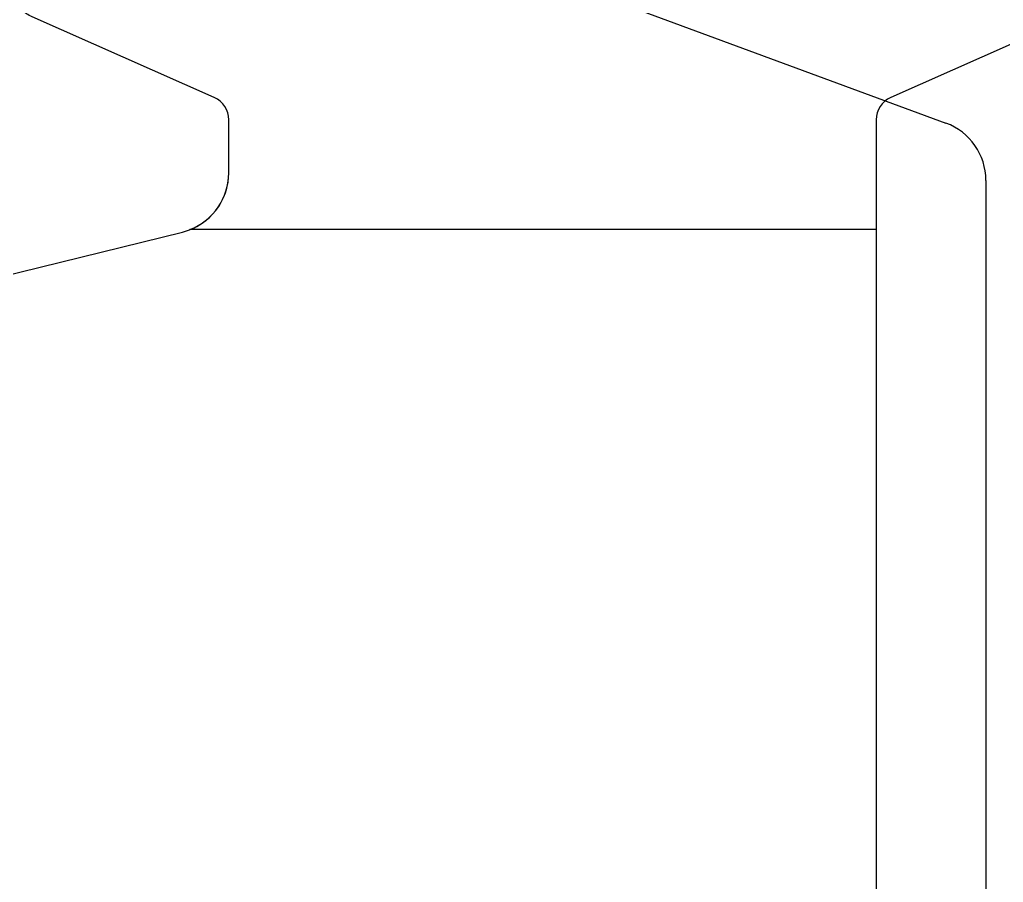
# Model space of a CAD drawing. Header units: millimetres. Extents: x 511 to 867, y 19 to 249.
# Drawn here: x 595.97 to 604.04, y 111.36 to 118.44 of the extents above; entities that cross this region are included whole.
import ezdxf

# ---------------------------------------------------------------- set-up
doc = ezdxf.new("R2010")
doc.units = ezdxf.units.MM
doc.layers.add('04 Cutline', color=4, linetype='Continuous')
doc.layers.add('标注', color=3, linetype='Continuous')

# ---------------------------------------------------------------- blocks, each defined once
blk = doc.blocks.new('GFDVDFGRF')
at = {"color": 2}
for points in [[(3092.0864, 1011.3768), (3092.1018, 1011.3711, -0.21188), (3092.9752, 1010.524)], [(3097.7648, 1010.524, -0.045358), (3097.7484, 1010.7044), (3097.7484, 1011.3768)]]:
    blk.add_lwpolyline(points, format="xyb", dxfattribs=at)
at = {"layer": '标注', "color": 2}
for p, q in [((3097.7484, 1011.3768), (3092.1018, 1011.3711)), ((3097.7648, 1010.524), (3092.9752, 1010.524))]:
    blk.add_line(p, q, dxfattribs=at)
blk = doc.blocks.new('FFWEREF')
at = {"layer": '标注', "color": 5}
blk.add_blockref('GFDVDFGRF', (0, 0), dxfattribs=at)
blk = doc.blocks.new('FWEFERWF')
at = {"layer": '标注'}
h = blk.add_hatch(dxfattribs=at)
h.set_pattern_fill('ANSI33', color=2, scale=0.125, style=0)
h.set_pattern_definition([(45, (10.5569, -52.09726), (-0.561266, 0.561266), []), (45, (11.1181, -52.09726), (-0.561266, 0.561266), [0.396875, -0.1984375])])
h.paths.add_polyline_path([(3108.3052, 959.2795), (3102.6587, 959.2738, -0.211878), (3103.532, 958.4267), (3108.3216, 958.4268, -0.045358), (3108.3052, 958.6071)])
at = {"layer": '标注', "color": 5}
blk.add_blockref('FFWEREF', (10.5568, -52.1009), dxfattribs=at)
blk = doc.blocks.new('444444')
blk.add_lwpolyline([(177.8608, 271.0388, 0.309673), (178.1802, 271.505), (178.1802, 271.9392, 0.296598), (178.0612, 272.122), (176.5675, 272.7846, -0.065321), (176.4786, 272.8388), (185.1927, 272.8388, -0.065321), (185.1038, 272.7846), (183.6101, 272.122, 0.296598), (183.4912, 271.9392), (183.4912, 271.0388)], format="xyb", close=True)
at = {"layer": '04 Cutline'}
blk.add_lwpolyline([(185.1038, 272.7846), (183.6101, 272.122, 0.296598), (183.4912, 271.9392), (183.4912, 271.9392), (183.4912, 262.5488, -0.414214), (182.9912, 262.0488), (171.2662, 262.0488, -0.414214), (170.7662, 262.5488), (170.7662, 264.676, -0.207299), (170.9242, 265.0407), (171.6106, 265.6843, 0.207299), (171.7687, 266.0491), (171.7687, 269.1443, -0.34522), (172.1492, 269.6298), (177.7996, 271.0195, 0.34522), (178.1802, 271.505), (178.1802, 271.9392, 0.296598), (178.0612, 272.122), (176.5675, 272.7846, -0.296598)], format="xyb", dxfattribs=at)

msp = doc.modelspace()

# ---------------------------------------------------------------- linework, layer by layer
at = {"color": 32}
for p, q in [((600.9016, 118.5711), (603.5725, 117.5884)), ((603.8999, 117.1191), (603.8999, 111.4329)), ((603.8999, 117.1191), (603.8999, 108.6031))]:
    msp.add_line(p, q, dxfattribs=at)
msp.add_arc((603.3999, 117.1191), 0.5, 0, 69.7989, dxfattribs=at)

# ---------------------------------------------------------------- block references
at = {"color": 2}
msp.add_blockref('444444', (419.5087, -154.3237), dxfattribs=at)
at = {"layer": '标注', "color": 5}
msp.add_blockref('FWEFERWF', (-2498.9411, -840.547), dxfattribs=at)

doc.saveas('drawing.dxf')
